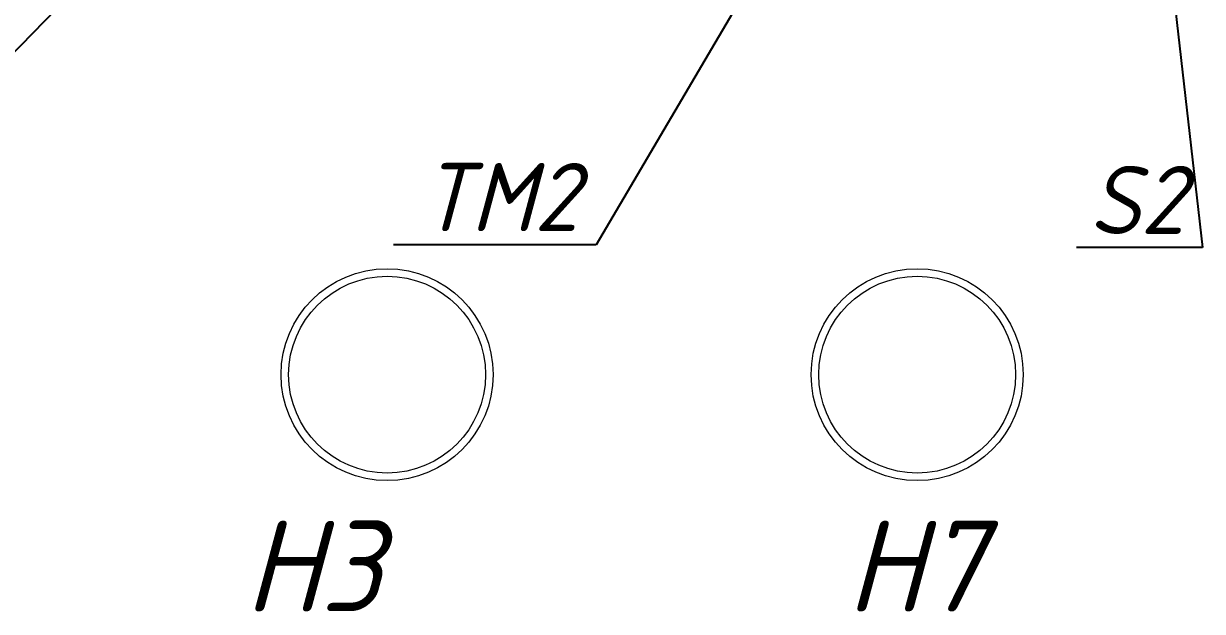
# Model space of a CAD drawing. Extents: x -319 to 3117, y -991 to 292.
# Drawn here: x 1763.8 to 1919.4, y -453.8 to -376.2 of the extents above; entities that cross this region are included whole.
import ezdxf
from ezdxf import colors
from ezdxf.entities.mleader import LeaderData, LeaderLine
from ezdxf.math import Vec2, Vec3

# ---------------------------------------------------------------- set-up
doc = ezdxf.new("R2010")
doc.units = 0
doc.layers.get('0').update_dxf_attribs({"lineweight": 15})
doc.styles.get("Standard").update_dxf_attribs({"font": 'GOST_Common Italic_0.ttf'})

msp = doc.modelspace()

# ---------------------------------------------------------------- linework, layer by layer
at = {"lineweight": 15}
for centre, radius in [((1811.768, -422.543), 14), ((1881.768, -422.543), 14), ((1811.768, -422.543), 13), ((1881.768, -422.543), 13)]:
    msp.add_circle(centre, radius, dxfattribs=at)

# ---------------------------------------------------------------- texts
at = {"lineweight": 15, "char_height": 12, "attachment_point": 1}
for s, insert in [('H3', (1793.009, -441.823)), ('H7', (1872.509, -441.823))]:
    msp.add_mtext_dynamic_manual_height_columns(s, width=77.651, gutter_width=12.5, heights=[0], dxfattribs=dict(at, insert=insert))

# ---------------------------------------------------------------- leaders
at = {"lineweight": 15}
ml = msp.add_multileader_mtext('Standard', dxfattribs=at)
ml.set_content('TRM2', color=256)
ml.set_leader_properties()
ml.build(insert=Vec2(0, 0))
ml.multileader.update_dxf_attribs({"text_right_attachment_type": 6, "dogleg_length": 0.36, "arrow_head_size": 10})
ctx = ml.context
ctx.base_point, ctx.char_height, ctx.arrow_head_size, ctx.plane_origin = Vec3(1691.954, -413.427), 9, 10, Vec3(1764.33, -457.812)
ctx.right_attachment, ctx.text_align_type = 6, 2
notes = []
notes.append((ctx, [(0, (1, 1, 0), (1723.832, -419.727), (-1, 0), 0.36, [(0, [(1797.39, -344.075)], 0, [])])]))
ctx.mtext.insert, ctx.mtext.alignment, ctx.mtext.flow_direction = Vec3(1721.472, -408.927), 3, 5
ml = msp.add_multileader_mtext('Standard', dxfattribs=at)
ml.set_content('TM2', color=256)
ml.set_leader_properties()
ml.build(insert=Vec2(0, 0))
ml.multileader.update_dxf_attribs({"text_right_attachment_type": 6, "dogleg_length": 0.36, "arrow_head_size": 10})
ctx = ml.context
ctx.base_point, ctx.char_height, ctx.arrow_head_size, ctx.plane_origin = Vec3(1814.946, -399.078), 9, 10, Vec3(1777.028, -682.668)
ctx.right_attachment, ctx.text_align_type = 6, 2
notes.append((ctx, [(0, (1, 1, 0), (1839.372, -405.378), (-1, 0), 0.36, [(0, [(1872.482, -349.044)], 0, [])])]))
ctx.mtext.insert, ctx.mtext.alignment, ctx.mtext.flow_direction = Vec3(1837.012, -394.578), 3, 5
ml = msp.add_multileader_mtext('Standard', dxfattribs=at)
ml.set_content('S2', color=256)
ml.set_leader_properties()
ml.build(insert=Vec2(0, 0))
ml.multileader.update_dxf_attribs({"text_right_attachment_type": 6, "dogleg_length": 0.36, "arrow_head_size": 10})
ctx = ml.context
ctx.base_point, ctx.char_height, ctx.arrow_head_size, ctx.plane_origin = Vec3(1901.47, -399.459), 9, 10, Vec3(2013.377, -591.143)
ctx.right_attachment, ctx.text_align_type = 6, 2
notes.append((ctx, [(0, (1, 1, 0), (1919.432, -405.759), (-1, 0), 0.36, [(0, [(1913.016, -349.122)], 0, [])])]))
ctx.mtext.insert, ctx.mtext.alignment, ctx.mtext.flow_direction = Vec3(1917.072, -394.959), 3, 5
for ctx, leaders in notes:
    for number, flags, end, landing, length, lines in leaders:
        leader = LeaderData()
        leader.index, (leader.has_last_leader_line, leader.has_dogleg_vector, leader.attachment_direction) = number, flags
        leader.last_leader_point, leader.dogleg_vector, leader.dogleg_length = Vec3(end), Vec3(landing), length
        for number, points, colour, breaks in lines:
            line = LeaderLine()
            line.index, line.vertices, line.color, line.breaks = number, Vec3.list(points), colors.encode_raw_color(colour), breaks
            leader.lines.append(line)
        ctx.leaders.append(leader)

doc.saveas('drawing.dxf')
